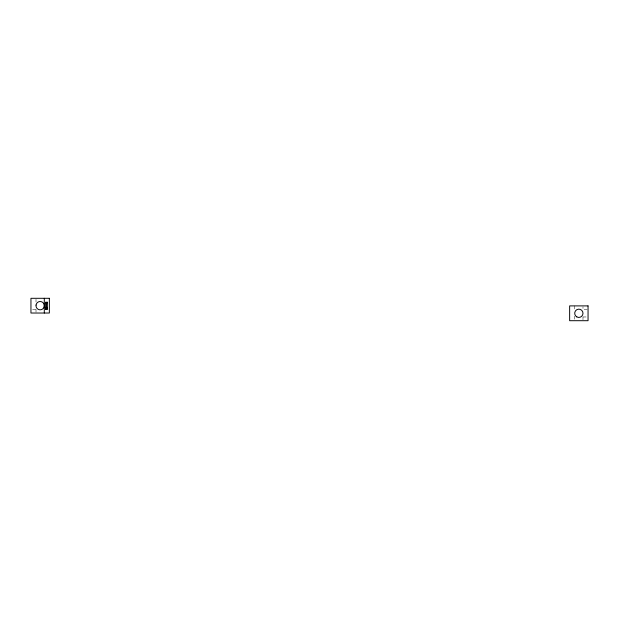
<?xml version="1.0" encoding="UTF-8"?>
<svg xmlns="http://www.w3.org/2000/svg" width="619" height="619" viewBox="0 0 619 619"><rect width="100%" height="100%" fill="white"/><g stroke="black" fill="none" stroke-linecap="round" stroke-linejoin="round"><path stroke-width="0.46" stroke-dasharray="3.1 2.32" d="M45.257 302.041L47.717 301.995M45.257 302.204L47.717 302.204M45.257 302.327L47.717 302.327M45.257 302.645L47.717 302.645M45.257 302.846L47.717 302.846M45.257 303.287L47.717 303.287M45.257 303.558L47.717 303.558M45.257 304.099L47.717 304.099M45.257 304.409L47.717 304.409M45.257 305.02L47.717 305.02M45.257 305.345L47.717 305.345M45.257 305.979L47.717 305.979M45.257 306.312L47.717 306.312M45.257 306.916L47.717 306.916M45.257 307.225L47.717 307.225M45.257 307.767L47.717 307.767M45.257 308.038L47.717 308.038M45.257 308.479L47.717 308.479M45.257 308.68L47.717 308.68M45.257 308.997L47.717 308.997M45.257 309.121L47.717 309.121M587.207 309.624L582.99 309.624L582.99 306.815M32.621 309.755L36.01 309.755M582.99 316.967L587.207 316.967M582.99 316.998L582.99 319.775M574.703 305.894L574.703 309.593M574.703 316.077L574.703 319.775M36.01 299.217L36.01 302.026M36.01 309.322L36.01 312.208M47.717 309.291L45.257 309.291L47.717 309.33"/><path stroke-width="0.93" d="M44.305 298.296L44.297 313.028M36.049 305.09L36.041 306.173A4.14 4.14 0 0 0 39.585 309.763L40.661 309.771A4.14 4.14 0 0 0 44.259 306.235L44.266 305.152A4.14 4.14 0 0 0 40.73 301.561L39.647 301.554A4.14 4.14 0 0 0 36.049 305.09M49.358 298.296L30.95 298.304L30.95 313.028L49.358 313.028L49.358 298.296M588.05 305.894L569.642 305.894L569.642 320.704L588.05 320.704L588.05 305.894M576.776 316.882A4.14 4.14 0 0 0 582.99 313.299A4.14 4.14 0 0 0 576.776 309.709A4.14 4.14 0 0 0 576.776 316.882"/></g></svg>
